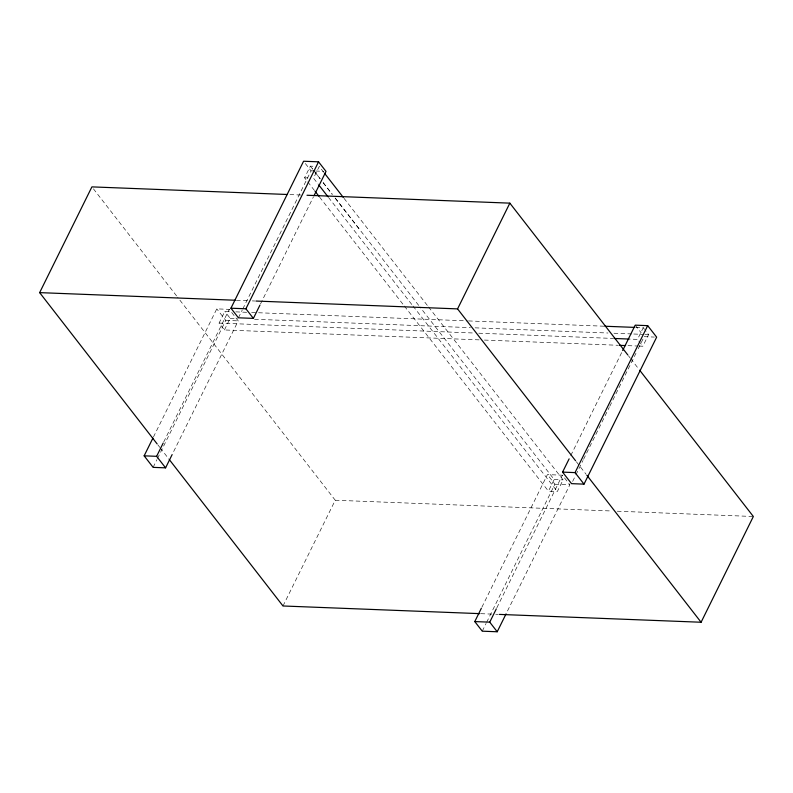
<?xml version="1.0" encoding="UTF-8"?>
<svg xmlns="http://www.w3.org/2000/svg" width="793" height="793" viewBox="0 0 793 793"><rect width="100%" height="100%" fill="white"/><g stroke="black" fill="none" stroke-linecap="round" stroke-linejoin="round"><path stroke-width="0.59" stroke-dasharray="3.96 2.97" d="M153.436 437.052L216.786 308.874L229.256 309.359L238.227 320.878L172.686 453.477M479.16 339.87L224.419 329.957L219.076 323.098L224.835 311.441L230.991 311.679M163.725 441.959L229.256 309.359M153.118 467.364L156.935 459.623M157.49 458.523L225.757 320.392L216.786 308.874M224.419 329.957L230.178 318.3L224.835 311.441M314.464 190.498L304.581 177.801L310.341 166.153L313.681 166.282M238.415 317.805L242.232 310.073M242.787 308.963L311.054 170.842L303.58 161.237M260.481 304.026L313.453 196.833M282.992 605.981L335.251 500.234L177.533 297.137M481.886 607.21L547.418 474.611L562.386 475.195L569.86 484.791L505.964 614.079M428.547 306.96L563.089 479.874L557.34 491.531L548.429 491.174L554.178 479.527L419.884 306.931M482.253 631.178L486.079 623.447M486.624 622.336L554.892 484.216L547.418 474.611M570.772 455.549L622.109 351.676M496.844 607.795L562.386 475.195M635.837 327.44L643.262 327.727L637.503 339.384L628.839 339.047M572.635 481.44L575.361 475.909M575.906 474.809L583.014 460.446M583.559 459.335L609.222 407.404M609.767 406.294L635.986 353.252M638.167 348.831L643.629 337.778M639.128 346.095L642.845 346.234L648.595 334.587L645.264 330.304M311.054 170.842L314.504 170.971M315.654 171.02L323.713 171.328M289.871 194.582L303.392 195.108M236.393 300.289L248.615 300.765M252.283 300.904L254.791 301.003M235.789 311.867L246.99 312.303M251.609 312.482L467.275 320.878M468.504 320.927L603.879 326.201M230.178 318.3L237.474 318.588M254.513 319.252L470.418 327.648M475.076 327.836L607.983 333.01M613.951 333.238L632.517 333.962M633.756 334.012L643.678 334.398M644.887 334.448L648.595 334.587M225.757 320.392L238.227 320.878M644.174 336.678L654.384 337.075M219.076 323.098L474.095 333.02M478.754 333.199L612.89 338.423M484.384 340.068L618.233 345.282M627.987 345.659L637.919 346.045M554.892 484.216L569.86 484.791M335.251 500.234L611.542 510.989M617.271 511.207L753.35 516.501M480.905 613.683L494.515 614.218M495.704 614.258L498.222 614.357M304.581 177.801L307.922 177.939M554.178 479.527L563.089 479.874M643.262 327.727L644.6 329.442M635.213 325.16L641.19 332.832M638.841 341.099L642.845 346.234M628.433 355.76L630.088 357.891M630.683 358.644L638.355 368.527M576.323 461.704L586.096 474.273M323.812 172.359L319.252 166.5L313.493 178.147L318.052 184.006M344.013 198.319L428.042 306.316M312.62 169.078L310.341 166.153L312.591 169.048M320.213 178.841L313.384 170.059L320.094 178.693M323.247 182.747L332.366 194.454M335.399 198.359L419.636 306.613M323.098 182.549L332.098 194.116M335.102 197.972L359.11 228.83M328.5 197.437L412.529 305.434M413.004 306.039L557.34 491.531M319.589 197.09L404.093 305.692M404.371 306.048L548.429 491.174M93.415 188.813L176.789 296.176M157.906 444.913L159.819 447.371M160.186 447.837L168.83 458.978"/><path stroke-width="1.19" d="M157.153 443.941L39.65 292.627L91.909 186.88L287.433 194.493M172.14 454.587L165.588 467.85L153.118 467.364L144.148 455.836L152.89 438.162M165.588 467.85L156.618 456.322L163.18 443.059M259.935 305.127L253.383 318.389L238.415 317.805L230.941 308.209L303.58 161.237L318.548 161.822L326.022 171.417L313.998 195.732M253.383 318.389L245.909 308.784L318.548 161.822M575.569 460.733L457.571 308.893L509.84 203.147L306.99 195.256M505.964 614.079L497.221 631.763L482.253 631.178L474.779 621.583L481.331 608.32M622.654 350.575L635.213 325.16L647.683 325.645L656.654 337.164L584.015 484.136L571.545 483.651L562.574 472.122L569.126 458.86M497.221 631.763L489.747 622.158L496.299 608.905M584.015 484.136L575.044 472.608L647.683 325.645M499.372 614.406L701.091 622.247L753.35 516.501L639.654 370.202M39.65 292.627L235.174 300.24M255.941 301.043L457.571 308.893M230.941 308.209L245.909 308.784M604.9 326.24L634.648 327.39M613.98 338.462L628.889 339.047M619.323 345.322L625.608 345.57M144.148 455.836L156.618 456.322M562.574 472.122L575.044 472.608M479.815 613.643L282.992 605.981L169.276 459.553M474.779 621.583L489.747 622.158M509.84 203.147L627.838 354.986M586.85 475.245L701.091 622.247M324.506 173.251L343.26 197.358M318.746 184.898L327.925 196.704M315.089 191.301L319.014 196.357"/></g></svg>
